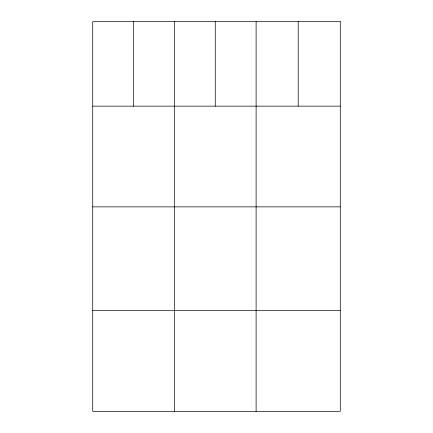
<?xml version="1.0" encoding="UTF-8"?>
<svg xmlns="http://www.w3.org/2000/svg" width="433" height="433" viewBox="0 0 433 433"><rect width="100%" height="100%" fill="white"/><g stroke="black" fill="none" stroke-linecap="round" stroke-linejoin="round"><path stroke-width="0.65" d="M92.711 106.145L340.289 106.145M92.711 206.866L340.289 206.866M92.711 310.634L340.289 310.634M298.202 21.65L298.202 106.145M256.114 21.65L256.114 411.35M215.261 21.65L215.261 106.145M174.412 21.65L174.412 411.35M133.564 21.65L133.564 106.145M340.289 21.65L92.711 21.65L92.711 411.35L340.289 411.35L340.289 21.65"/></g></svg>
